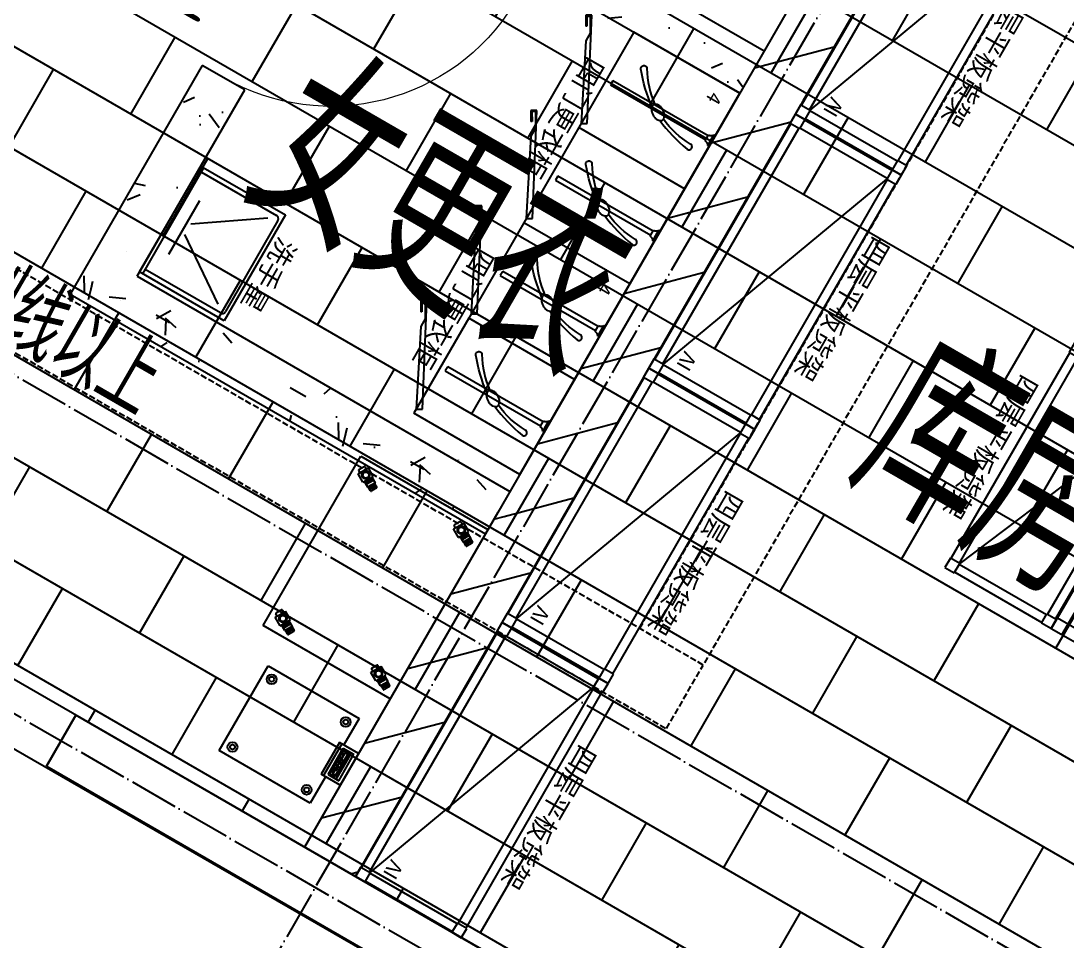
# Model space of a CAD drawing. Header units: millimetres. Extents: x 216654360 to 218309126, y 218099985 to 219647706.
# Drawn here: x 217976185 to 217980462, y 218885911 to 218889673 of the extents above; entities that cross this region are included whole.
import ezdxf
from ezdxf.enums import TextEntityAlignment as Align
from ezdxf.xclip import XClip

# ---------------------------------------------------------------- set-up
doc = ezdxf.new("R2010")
doc.units = ezdxf.units.MM
doc.header["$LTSCALE"] = 1000
doc.header["$XCLIPFRAME"] = 0
for name, pattern in [('DASH', [0.35, 0.25, -0.1]), ('DASHDOTX2', [50.8, 25.4, -12.7, 0, -12.7]), ('DASHED2', [0.375, 0.25, -0.125]), ('DOTE', [2.4200000000000004, 2, -0.2, 0.02, -0.2])]:
    doc.linetypes.add(name, pattern=pattern)
for name, color, linetype in [('A-ANNO-DOTE', 1, 'DOTE'), ('A-COLU-CONC', 2, 'Continuous'), ('A-DOOR-HOLE', 161, 'Continuous'), ('A-FLOR-SPCL', 245, 'Continuous'), ('A-WALL', 2, 'Continuous'), ('A-WALL-MSNW', 2, 'Continuous'), ('A-WALL-PATT', 252, 'Continuous'), ('A-WALL-SHEA', 2, 'Continuous'), ('A-WIND', 161, 'Continuous'), ('K.R-厨房设备.V', 252, 'Continuous'), ('K.R-厨房设备.辅助1', 251, 'Continuous'), ('N.R-厨房设备.名称标注', 251, 'Continuous'), ('PUB_HATCH', 8, 'Continuous'), ('PUB_TEXT', 7, 'Continuous'), ('WINDOW', 4, 'Continuous'), ('WINDOW_TEXT', 7, 'Continuous'), ('现状植物', 3, 'Continuous')]:
    doc.layers.add(name, color=color, linetype=linetype)
doc.styles.add('_TCH_WINDOW', font='GBENOR', dxfattribs={"width": 0.8, "bigfont": 'GBCBIG'})
doc.styles.get("Standard").update_dxf_attribs({"font": 'gbenor.shx', "bigfont": 'gbcbig.shx'})
doc.styles.add('水纹标注', font='')
doc.styles.add('设备名称标注字体', font='')
doc.styles.get('水纹标注').set_extended_font_data('SimSun')
doc.styles.get('设备名称标注字体').set_extended_font_data('SimSun')
pattern_1 = [(45, (-6165879.106576437, -59303.14459915766), (-176.776766007315, 176.776766007315), [])]
pattern_2 = [(0, (-6165525.106576437, -59848.65594915766), (600, 1200), [0, -1200]), (0, (-6166227.106576437, -60010.65594915766), (600, 1200), [0, -1200]), (0, (-6165837.106576437, -60022.65594915766), (600, 1200), [0, -1200]), (0, (-6165411.106576437, -59668.65594915766), (600, 1200), [0, -1200]), (0, (-6165909.106576437, -60082.65594915766), (600, 1200), [0, -1200]), (0, (-6165291.106576437, -58912.65594915766), (600, 1200), [0, -1200]), (0, (-6165657.106576437, -59008.65594915766), (600, 1200), [0, -1200]), (0, (-6165465.106576437, -59158.65594915766), (600, 1200), [0, -1200]), (0, (-6166443.106576437, -59182.65594915766), (600, 1200), [0, -1200]), (0, (-6165855.106576437, -59236.65594915766), (600, 1200), [0, -1200]), (0, (-6166083.106576437, -59542.65594915766), (600, 1200), [0, -1200]), (0, (-6166071.106576437, -59992.65594915766), (600, 1200), [0, -1200]), (0, (-6165621.106576437, -60040.65594915766), (600, 1200), [0, -1200]), (0, (-6165291.106576437, -59512.65594915766), (600, 1200), [0, -1200]), (0, (-6166413.106576437, -59698.65594915766), (600, 1200), [0, -1200]), (0, (-6166311.106576437, -59494.65594915766), (600, 1200), [0, -1200]), (0, (-6165843.106576437, -59578.65594915766), (600, 1200), [0, -1200]), (0, (-6166011.106576437, -59752.65594915766), (600, 1200), [0, -1200]), (0, (-6166107.106576437, -59356.65594915766), (600, 1200), [0, -1200]), (0, (-6165957.106576437, -58906.65594915766), (600, 1200), [0, -1200]), (0, (-6166365.106576437, -59950.65594915766), (600, 1200), [0, -1200]), (0, (-6165705.106576437, -59152.65594915766), (600, 1200), [0, -1200]), (0, (-6166263.106576437, -59134.65594915766), (600, 1200), [0, -1200]), (0, (-6166359.106576437, -58978.65594915766), (600, 1200), [0, -1200]), (130.601294, (-6165364.820860437, -59288.37023715767), (-2999.999966861969, 3600.000015739533), [52.683108, -22074.222]), (18.4349488, (-6165450.535144437, -59265.51309315766), (2999.999988936139, 1199.999991146445), [54.21048, -7535.2558]), (90, (-6165450.535144437, -59316.94166115766), (600.0000000000001, 1200), [51.428568, -2348.5713]), (161.565051, (-6165399.106576437, -59334.08452515766), (-3000.000015105215, 1199.999910544823), [54.21048, -7535.2558]), (53.1301023, (-6165399.106576437, -59334.08452515766), (600.0000011342403, 1199.99999943288), [57.14286, -5942.856999999999]), (135, (-6165353.392288437, -59945.51298915767), (-600.0000725322863, 1199.999918790402), [48.48732, -3345.6252]), (45, (-6165421.963720437, -59945.51298915767), (599.9999961647541, 1199.999995157935), [48.48732, -3345.6252]), (135, (-6165387.678004437, -59979.79878915766), (-600.0000725322863, 1199.999918790402), [48.48732, -3345.6252]), (45, (-6165387.678004437, -59979.79878915766), (599.9999961647541, 1199.999995157935), [48.48732, -3345.6252]), (116.565051, (-6165930.535096437, -59139.79880115766), (-0.0001043859734650709, 2399.999934707041), [63.88765199999999, -1277.753]), (180, (-6165959.106496437, -59082.65595315766), (-599.9999999999998, 1200), [68.571432, -1131.4285]), (63.43494880000001, (-6166056.249376437, -59139.79880115766), (5.432290706153253e-06, 2399.999988372672), [63.887652, -1277.753]), (116.565051, (-6166027.677976437, -59196.94166115766), (-0.0001043859734650709, 2399.999934707041), [63.88765199999999, -1277.753]), (0, (-6166027.677976437, -59196.94166115766), (600, 1200), [68.571432, -1131.4285]), (63.43494880000001, (-6165959.106496437, -59196.94166115766), (5.432290706153253e-06, 2399.999988372672), [63.887652, -1277.753]), (107.102728, (-6165479.106580437, -59545.51302915766), (-1799.999931184909, 6000.000009680287), [77.72269200000001, -32565.805]), (143.972626, (-6165501.963724437, -59471.22737715767), (-11399.99985547618, 8399.999990492668), [77.72269200000001, -16244.04]), (180, (-6165564.820864437, -59425.51308915766), (-599.9999999999998, 1200), [74.285712, -1125.7142]), (36.02737329999999, (-6165701.963716437, -59471.22737715767), (11399.99991575318, 8399.99990944439), [77.722692, -16244.04]), (71.5650511, (-6165724.820860437, -59539.79874915766), (1800.000009240657, 5999.99998966958), [72.280632, -7517.185600000001]), (107.102728, (-6165701.963716437, -59614.08450915766), (-1799.999931184909, 6000.000009680287), [77.72269200000001, -32565.805]), (143.972626, (-6165639.106576437, -59659.79874915766), (-11399.99985547618, 8399.999990492668), [77.72269200000001, -16244.04]), (0, (-6165639.106576437, -59659.79874915766), (600, 1200), [74.285712, -1125.7142]), (36.02737329999999, (-6165564.820864437, -59659.79874915766), (11399.99991575318, 8399.99990944439), [77.722692, -16244.04]), (71.5650511, (-6165501.963724437, -59614.08450915766), (1800.000009240657, 5999.99998966958), [72.280632, -7517.185600000001]), (150.255118, (-6165467.678008437, -58985.51309715767), (-1800.000004260273, 1199.999985130039), [46.07004, -9628.639200000001]), (90, (-6165507.678004437, -59008.37022915766), (600.0000000000001, 1200), [45.714288, -2354.2855]), (29.7448813, (-6165507.678004437, -59008.37022915766), (1800.000001060037, 1199.999994395642), [46.07004, -9628.639200000001]), (116.565051, (-6165747.678004437, -59836.94166915766), (-0.0001043859734650709, 2399.999934707041), [63.88765199999999, -1277.753]), (168.690067, (-6165776.249428437, -59779.79874915766), (-5400.000004006199, 1199.999969888218), [58.274508, -12179.371]), (41.18592510000001, (-6165879.106576437, -59808.37014915766), (14999.99990911732, 13199.99988457684), [60.743688, -25451.604]), (90, (-6165879.106576437, -59865.51306915766), (600.0000000000001, 1200), [57.14286, -2342.857]), (138.814074, (-6165833.392288437, -59905.51302915766), (-14999.99973338043, 13200.0000840726), [60.743688, -25451.604]), (16.6992442, (-6165833.392288437, -59905.51302915766), (19799.99985103278, 5999.99993715613), [59.6589, -24997.075]), (60.9453959, (-6165776.249428437, -59888.37018915766), (599.9999984077513, 1199.99998938541), [58.83217200000001, -24650.679]), (109.983106, (-6166250.535136437, -59334.08452515766), (-3000.000011299861, 8399.999977770043), [66.88400399999996, -28024.39499999999]), (155.556045, (-6166273.392256437, -59271.22737315766), (-7800.000029732115, 3599.999925205931), [69.045972, -28930.263]), (24.4439547, (-6166399.106536437, -59271.22737315766), (7800.000003890955, 3599.999982684802), [69.045972, -28930.263]), (70.01689340000001, (-6166421.963656438, -59334.08452515766), (3000.000009044286, 8399.999979161448), [66.88400399999999, -28024.395]), (109.983106, (-6166399.106536437, -59396.94166515766), (-3000.000011299861, 8399.999977770043), [66.88400399999996, -28024.39499999999]), (160.016893, (-6166336.249336437, -59419.79880915766), (-3000.000001763259, 1199.999945333349), [66.88400399999999, -13978.755]), (19.9831065, (-6166336.249336437, -59419.79880915766), (2999.999983528817, 1199.999998096056), [66.88400399999999, -13978.755]), (70.01689340000001, (-6166273.392256437, -59396.94166515766), (3000.000009044286, 8399.999979161448), [66.88400399999999, -28024.395]), (122.005383, (-6165804.820864437, -59442.65595315766), (-600.0000805229399, 1199.999938741572), [53.908464, -11266.868]), (18.4349488, (-6165884.820856437, -59414.08451715767), (2999.999988936139, 1199.999991146445), [54.21048, -7535.2558]), (90, (-6165884.820856437, -59465.51309715767), (600.0000000000001, 1200), [51.428568, -2348.5713]), (161.565051, (-6165833.392288437, -59482.65594915766), (-3000.000015105215, 1199.999910544823), [54.21048, -7535.2558]), (54.46232220000002, (-6165833.392288437, -59482.65594915766), (4199.999993914518, 5999.999991012131), [49.15614, -20596.423]), (116.565051, (-6166153.392256437, -59734.08450915766), (-0.0001043859734650709, 2399.999934707041), [63.88765199999999, -1277.753]), (180, (-6166181.963656438, -59676.94158915766), (-599.9999999999998, 1200), [62.85714, -1137.1428]), (59.0362434, (-6166279.106536437, -59734.08450915766), (600.000001953063, 1199.999994175555), [66.63945599999997, -13927.64399999999]), (120.963756, (-6166244.820856437, -59791.22730915766), (-600.0000819959288, 1199.999944893199), [66.639456, -13927.644]), (0, (-6166244.820856437, -59791.22730915766), (600, 1200), [62.85714, -1137.1428]), (63.43494880000001, (-6166181.963656438, -59791.22730915766), (5.432290706153253e-06, 2399.999988372672), [63.887652, -1277.753])]

# ---------------------------------------------------------------- blocks, each defined once
blk = doc.blocks.new('123sfg')
blk.add_xline((-449.2324661785151, -1189.993308790592), (1, 0))
blk = doc.blocks.new('2929sk')
at = {"layer": 'A-ANNO-DOTE', "ltscale": 0.1}
for p, q in [((-96525.37773838639, -68391.94024353585), (-96525.37773838639, -52367.55223465196)), ((-75818.61381632835, -54631.21274252643), (-104712.9936713753, -54631.21274252632)), ((-75818.61381632835, -55831.21274252643), (-104712.9936713753, -55831.21274252632))]:
    blk.add_line(p, q, dxfattribs=at)
blk = doc.blocks.new('*U198')
at = {"layer": 'K.R-厨房设备.V'}
for p, q in [((0, 0), (850, 0)), ((0, -500), (0, 0)), ((50, -500), (50, 0)), ((800, 0), (800, -500)), ((850, 0), (850, -500)), ((0, -50), (850, -50)), ((850, -450), (0, -450)), ((850, -500), (0, -500))]:
    blk.add_line(p, q, dxfattribs=at)
at = {"layer": 'K.R-厨房设备.辅助1', "color": 251, "style": '水纹标注'}
blk.add_text('Ⅰ', height=60, rotation=0.0001620461234168421, dxfattribs=at).set_placement((60, -90), align=Align.TOP_LEFT)
blk = doc.blocks.new('*U165')
at = {"layer": 'K.R-厨房设备.V'}
for p, q in [((0, 0), (44, 0)), ((0, -44), (0, 0)), ((44, 0), (44, -44)), ((1156, 0), (1200, 0)), ((1156, -44), (1156, 0)), ((1200, 0), (1200, -44)), ((44, -3), (1156, -3)), ((44, -44), (0, -44)), ((3, -456), (3, -44)), ((1200, -44), (1156, -44)), ((1197, -456), (1197, -44)), ((44, -456), (0, -456)), ((0, -456), (0, -500)), ((44, -500), (44, -456)), ((1200, -456), (1156, -456)), ((1156, -456), (1156, -500)), ((1200, -500), (1200, -456)), ((0, -500), (44, -500)), ((44, -497), (1156, -497)), ((1156, -500), (1200, -500))]:
    blk.add_line(p, q, dxfattribs=at)
at = {"layer": 'K.R-厨房设备.辅助1', "color": 251}
for p, q in [((44, -41), (1156, -41)), ((41, -456), (41, -44)), ((1159, -456), (1159, -44)), ((44, -459), (1156, -459))]:
    blk.add_line(p, q, dxfattribs=at)
at = {"layer": 'K.R-厨房设备.辅助1', "color": 251, "linetype": 'DASHDOTX2'}
blk.add_line((44, -44), (1156, -456), dxfattribs=at)
at = {"layer": 'K.R-厨房设备.辅助1', "color": 251, "style": '水纹标注'}
blk.add_text('Ⅳ', height=60, rotation=0.0001620461234168421, dxfattribs=at).set_placement((60, -90), align=Align.TOP_LEFT)
blk = doc.blocks.new('*U199')
at = {"layer": 'K.R-厨房设备.V'}
for p, q in [((0, 0), (44, 0)), ((0, -44), (0, 0)), ((44, 0), (44, -44)), ((1016.050004656458, 0), (1060.050004656458, 0)), ((1016.050004656458, -44), (1016.050004656458, 0)), ((1060.050004656458, 0), (1060.050004656458, -44)), ((44, -3), (1016.050004656458, -3)), ((44, -44), (0, -44)), ((3, -456), (3, -44)), ((1060.050004656458, -44), (1016.050004656458, -44)), ((1057.050004656458, -456), (1057.050004656458, -44)), ((44, -456), (0, -456)), ((0, -456), (0, -500)), ((44, -500), (44, -456)), ((1060.050004656458, -456), (1016.050004656458, -456)), ((1016.050004656458, -456), (1016.050004656458, -500)), ((1060.050004656458, -500), (1060.050004656458, -456)), ((0, -500), (44, -500)), ((44, -497), (1016.050004656458, -497)), ((1016.050004656458, -500), (1060.050004656458, -500))]:
    blk.add_line(p, q, dxfattribs=at)
at = {"layer": 'K.R-厨房设备.辅助1', "color": 251}
for p, q in [((44, -41), (1016.050004656458, -41)), ((41, -456), (41, -44)), ((1019.050004656458, -456), (1019.050004656458, -44)), ((44, -459), (1016.050004656458, -459))]:
    blk.add_line(p, q, dxfattribs=at)
at = {"layer": 'K.R-厨房设备.辅助1', "color": 251, "linetype": 'DASHDOTX2'}
blk.add_line((44, -44), (1016.050004656458, -456), dxfattribs=at)
at = {"layer": 'K.R-厨房设备.辅助1', "color": 251, "style": '水纹标注'}
blk.add_text('Ⅳ', height=60, rotation=0.0001620461234168421, dxfattribs=at).set_placement((60, -90), align=Align.TOP_LEFT)
blk = doc.blocks.new('1HP01$0$HBA-HANGER')
at = {"color": 0, "linetype": 'ByBlock', "ltscale": 3}
blk.add_lwpolyline([(-46.9451, 30.1133, 0.144333), (-43.77819999999998, 19.371, 0.107177), (-33.1952, 8.819989999999997, 0.0778182), (-18.7283, 2.44564, 0.06501649999999999), (0, 0, 0.06501649999999999), (18.7283, 2.44564, 0.0778182), (33.1952, 8.819989999999997, 0.107177), (43.77819999999998, 19.371, 0.144333), (46.9451, 30.1133, 0.144333), (43.77819999999998, 40.85569999999999, 0.107177), (33.1952, 51.4067, 0.0778182), (18.7283, 57.78100000000001, 0.06501649999999999), (0, 60.2267, 0.06501649999999999), (-18.7283, 57.78100000000001, 0.0778182), (-33.1952, 51.4067, 0.107177), (-43.77819999999998, 40.85569999999999, 0.144333)], format="xyb", close=True, dxfattribs=at)
for points in [[(-41.9496, 43.42719999999999, 0.0579524), (-248.539, -6.684249999999998, 1.08017), (-234.963, -36.2244, -0.102886), (-45.5965, 22.9304, -0.821198)], [(41.9496, 43.42719999999999, -0.0579524), (248.539, -6.684249999999998, -1.08017), (234.963, -36.2244, 0.102886), (45.5965, 22.9304, 0.821198)]]:
    blk.add_lwpolyline(points, format="xyb", dxfattribs=at)
blk = doc.blocks.new('102030500020')
at = {"layer": 'K.R-厨房设备.V'}
for p, q in [((451, 0), (0, 0)), ((0, 0), (0, -500)), ((900, 1.818989403545856e-12), (451, 0)), ((451, 0), (451, -500)), ((900, 0), (900, -500)), ((0, -500), (451, -500)), ((451, -500), (900, -499.9999999999982))]:
    blk.add_line(p, q, dxfattribs=at)
at = {"layer": 'K.R-厨房设备.辅助1', "extrusion": (6.3181338877e-06, 1.10240008304e-05, 0.9999999999192764)}
for p, q in [((250.4999878644157, 5.045440047979355e-07, -0.0001579533527642507), (250.4999879853713, -5.999999494291842, -9.180934855346212e-05)), ((700.4999878644157, 5.045440047979355e-07, -0.0001579533527642507), (700.4999879853713, -5.999999494291842, -9.180934855346212e-05)), ((200.4999879870156, -6.000000501982868, 0.0002240973569554994), (200.4999878644157, -5.005858838558197e-07, 0.0001579533527268362)), ((250.4999879853713, -5.999999494291842, -9.180934855346212e-05), (200.4999879870156, -6.000000501982868, 0.0002240973569554994)), ((239.4999883700075, -24.9999997143168, 0.0001871461400340113), (211.4999883701385, -25.00000026938505, 0.0003640538950221428)), ((215.4999882709672, -25.0000002562374, -0.005650731797090636), (215.4999994917598, -475.0000002059242, -0.0006899314944593948)), ((235.4999994921236, -474.9999998028943, -0.0008162941766688414), (235.4999882712145, -24.99999985297472, -0.00577709447930197)), ((650.4999879870156, -6.000000501982868, 0.0002240973569554994), (650.4999878644157, -5.005858838558197e-07, 0.0001579533527268362)), ((700.4999879853713, -5.999999494291842, -9.180934855346212e-05), (650.4999879870156, -6.000000501982868, 0.0002240973569554994)), ((689.4999883700075, -24.9999997143168, 0.0001871461400340113), (661.4999883701385, -25.00000026938505, 0.0003640538950221428)), ((665.4999882709672, -25.0000002562374, -0.005650731797090636), (665.4999994917598, -475.0000002059242, -0.0006899314944593948)), ((685.4999994921236, -474.9999998028943, -0.0008162941766688414), (685.4999882712145, -24.99999985297472, -0.00577709447930197)), ((215.4999994917598, -475.0000002059242, -0.0006899314944593948), (235.4999994921236, -474.9999998028943, -0.0008162941766688414)), ((665.4999994917598, -475.0000002059242, -0.0006899314944593948), (685.4999994921236, -474.9999998028943, -0.0008162941766688414))]:
    blk.add_line(p, q, dxfattribs=at)
at = {"layer": 'K.R-厨房设备.辅助1'}
for p, q in [((418.5, -478.3493649054144), (26.42958444838587, -683.3493649054071)), ((129.862251845756, -652.5000000000218), (431, -500.0000000000146)), ((431, -500.0000000000146), (418.5, -478.3493649054144)), ((867.5, -478.3493649054144), (475.4295844483859, -683.3493649054071)), ((578.862251845756, -652.5000000000218), (880, -500.0000000000146)), ((880, -500.0000000000146), (867.5, -478.3493649054144)), ((26.42958444838587, -683.3493649054071), (38.92958444838587, -705.0000000000291)), ((89.55136271328956, -652.6794919243257), (33.25971146729717, -685.1794919243257)), ((38.92958444838587, -705.0000000000291), (77.90072761867486, -682.5000000000364)), ((40.75971146729717, -698.169872981096), (75.40072761867486, -678.169872981096)), ((75.40072761867486, -678.169872981096), (77.90072761867486, -682.5000000000364)), ((89.55136271328956, -652.6794919243257), (129.8622518457414, -652.5000000000291)), ((475.4295844483859, -683.3493649054071), (487.9295844483859, -705.0000000000291)), ((538.5513627132896, -652.6794919243257), (482.2597114672972, -685.1794919243257)), ((487.9295844483859, -705.0000000000291), (526.9007276186749, -682.5000000000364)), ((489.7597114672972, -698.169872981096), (524.4007276186749, -678.169872981096)), ((524.4007276186749, -678.169872981096), (526.9007276186749, -682.5000000000364)), ((538.5513627132896, -652.6794919243257), (578.8622518457414, -652.5000000000291)), ((33.25971146729717, -685.1794919243257), (40.75971146729717, -698.169872981096)), ((482.2597114672972, -685.1794919243257), (489.7597114672972, -698.169872981096))]:
    blk.add_line(p, q, dxfattribs=at)
at = {"layer": 'K.R-厨房设备.辅助1', "extrusion": (6.3181338877e-06, 1.10240008304e-05, 0.9999999999192764)}
for centre, radius, start, end in [((189.5560139665052, -25.02019644206568, 0.001424739115033741), 21.94398369112138, 0.05273220445785859, 60.0844357705507), ((261.4439627652645, -25.0201949951833, 0.001424739115033779), 21.94398369385793, 119.9155665416693, 179.9472701046508), ((639.5560139575381, -25.0201964734105, 0.004267899364498702), 21.94398369112138, 0.05273220445785859, 60.0844357705507), ((711.4439627562683, -25.02019502652812, 0.004267899364499082), 21.94398369385793, 119.9155665416693, 179.9472701046508)]:
    blk.add_arc(centre, radius, start, end, dxfattribs=at)
at = {"layer": 'K.R-厨房设备.辅助1', "extrusion": (-6.3879978266e-06, 1.09836648664e-05, -0.9999999999192764), "xscale": -0.7600000000929986, "yscale": 0.7600000000929986, "zscale": -0.7600000000929986, "rotation": 119.9999316177332}
for p in [(-215.6799621587608, -238.5568991535932, -0.001928475350331265), (-665.6799621495575, -238.5568991220195, -0.004803074372301335)]:
    blk.add_blockref('1HP01$0$HBA-HANGER', p, dxfattribs=at)
at = {"layer": 'K.R-厨房设备.辅助1', "style": '水纹标注'}
blk.add_text('4', height=60, rotation=0.0001620461234168421, dxfattribs=at).set_placement((50, -50), align=Align.TOP_LEFT)
blk = doc.blocks.new('*U169')
at = {"layer": 'K.R-厨房设备.V'}
for p, q in [((0, 0), (499.9999999999999, 0)), ((0, -400), (0, 0)), ((499.9999999999999, 0), (499.9999999999999, -400)), ((0, -14.99400239874376), (499.9999999999999, -14.99400239874376)), ((19.99999999919964, -370.0059976012562), (19.99999999919964, -14.99400239874376)), ((480.0000000008003, -14.99400239874376), (480.0000000008003, -370.0059976012562)), ((499.9999999999999, -400), (0, -400)), ((465.0000000008003, -385.0059976012562), (34.99999999919964, -385.0059976012562))]:
    blk.add_line(p, q, dxfattribs=at)
for centre, start, end in [((34.99999999919964, -370.0059976012562), 180, 270), ((465.0000000008003, -370.0059976012562), 270, 0)]:
    blk.add_arc(centre, 15, start, end, dxfattribs=at)
at = {"layer": 'K.R-厨房设备.辅助1'}
for p, q in [((224.198185389916, -82.67978645707626), (45.83192914783285, -343.4154921775771)), ((123.1999999950713, -67.68578405833614), (376.8000000049287, -67.68578405833614)), ((275.801814610084, -82.67978645707626), (454.1680708521671, -343.4154921775771))]:
    blk.add_line(p, q, dxfattribs=at)
blk = doc.blocks.new('ZXC009')
at = {"layer": 'K.R-厨房设备.V'}
for p, q in [((125, 0), (125, -90)), ((125, 0), (275, 0)), ((275, 0), (275, -90)), ((0, -500.0000000000001), (0, -70)), ((0, -70), (125, -70)), ((125, -79.99999999999999), (275, -80.00000000000001)), ((275, -70), (400, -70)), ((400, -70), (400, -500.0000000000001)), ((125, -89.99999999999999), (275, -90.00000000000001)), ((400, -500.0000000000001), (0, -500.0000000000001))]:
    blk.add_line(p, q, dxfattribs=at)
at = {"layer": 'K.R-厨房设备.辅助1'}
for p, q in [((137.5230636110516, -65.40169183072067), (137.5230636110516, -15)), ((262.4769363889484, -15), (137.5230636110516, -15)), ((262.4769363889484, -27.37406805424871), (137.5230636110516, -27.37406805424871)), ((144.2637314662195, -37.43428598453193), (145.2698012953476, -35.1204358605678)), ((144.2637314662195, -58.66134581743108), (144.2637314662195, -37.43428598453193)), ((145.2698012953476, -35.1204358605678), (147.5837619023484, -34.11441406753875)), ((252.4162380976525, -34.11441406753875), (147.5837619023484, -34.11441406753875)), ((149.9983294922574, -40.04994264640573), (150.9037923384737, -37.63549034313792)), ((149.9983294922574, -40.04994264640573), (149.9983294922574, -45.98547122527361)), ((150.9037923384737, -37.63549034313792), (153.3183599283859, -36.62946855010932)), ((247.3858889520022, -36.62946855010932), (153.3183599283859, -36.62946855010932)), ((179.2749615199293, -41.65957751525139), (179.2749615199293, -39.74813610849742)), ((188.5308039479225, -42.263190591068), (179.9792104003193, -42.263190591068)), ((189.2350528283125, -39.84873828780064), (189.2350528283125, -41.65957751525139)), ((194.26540197396, -41.65957751525139), (194.26540197396, -39.74813610849742)), ((194.9696508543518, -38.8427164947725), (203.6218513848642, -38.8427164947725)), ((203.521244401951, -42.263190591068), (194.9696508543518, -42.263190591068)), ((209.2558424279912, -41.65957751525139), (209.2558424279912, -39.74813610849742)), ((209.9600913083802, -38.8427164947725), (218.6122918388971, -38.8427164947725)), ((218.511684855984, -42.263190591068), (209.9600913083802, -42.263190591068)), ((228.4717761643658, -41.65957751525139), (228.4717761643658, -39.74813610849742)), ((247.3858889520022, -36.62946855010932), (249.6998495590021, -37.63549034313792)), ((249.6998495590021, -37.63549034313792), (250.7059193881303, -40.04994264640573)), ((250.7059193881303, -40.04994264640573), (250.7059193881303, -45.98547122527361)), ((252.4162380976525, -34.11441406753875), (254.7301987046483, -35.1204358605678)), ((254.7301987046483, -35.1204358605678), (255.7362685337778, -37.43428598453193)), ((255.7362685337778, -58.66134581743108), (255.7362685337778, -37.43428598453193)), ((262.4769363889484, -65.40169183072067), (262.4769363889484, -15)), ((262.4769363889484, -65.40169183072067), (137.5230636110516, -65.40169183072067)), ((145.2698012953476, -61.07579812069844), (144.2637314662195, -58.66134581743108)), ((147.5837619023484, -62.08181991372749), (145.2698012953476, -61.07579812069844)), ((252.4162380976525, -62.08181991372749), (147.5837619023484, -62.08181991372749)), ((150.9037923384737, -48.39992352854142), (149.9983294922574, -45.98547122527361)), ((153.3183599283859, -49.30534314226725), (150.9037923384737, -48.39992352854142)), ((247.3858889520022, -49.30534314226725), (153.3183599283859, -49.30534314226725)), ((154.4250367404268, -53.12822595577518), (154.8274646720809, -52.22280634204935)), ((154.4250367404268, -53.12822595577518), (154.4250367404268, -53.53063467298625)), ((154.8274646720809, -54.43605428671162), (154.4250367404268, -53.53063467298625)), ((154.4250367404268, -58.56074363812786), (154.8274646720809, -57.65532402440294)), ((154.4250367404268, -58.56074363812786), (154.4250367404268, -58.86255017603662)), ((154.8274646720809, -59.86857196906476), (154.4250367404268, -58.86255017603662)), ((154.8274646720809, -52.22280634204935), (155.833534501209, -51.82039762483782)), ((155.833534501209, -54.83846300392361), (154.8274646720809, -54.43605428671162)), ((154.8274646720809, -57.65532402440294), (155.833534501209, -57.25291530719142)), ((155.833534501209, -60.27098068627629), (154.8274646720809, -59.86857196906476)), ((163.1778442538573, -51.82039762483782), (155.833534501209, -51.82039762483782)), ((163.1778442538573, -54.83846300392361), (155.833534501209, -54.83846300392361)), ((163.1778442538573, -57.25291530719142), (155.833534501209, -57.25291530719142)), ((163.1778442538573, -60.27098068627629), (155.833534501209, -60.27098068627629)), ((163.1778442538573, -51.82039762483782), (164.1839140829854, -52.22280634204935)), ((164.1839140829854, -54.43605428671162), (163.1778442538573, -54.83846300392361)), ((163.1778442538573, -57.25291530719142), (164.1839140829854, -57.65532402440294)), ((164.1839140829854, -59.86857196906476), (163.1778442538573, -60.27098068627629)), ((164.1839140829854, -52.22280634204935), (164.5863420146368, -53.12822595577518)), ((164.5863420146368, -53.53063467298625), (164.1839140829854, -54.43605428671162)), ((164.1839140829854, -57.65532402440294), (164.5863420146368, -58.56074363812786)), ((164.5863420146368, -58.86255017603662), (164.1839140829854, -59.86857196906476)), ((164.5863420146368, -53.12822595577518), (164.5863420146368, -53.53063467298625)), ((164.5863420146368, -58.56074363812786), (164.5863420146368, -58.86255017603662)), ((172.4336866818487, -55.84448479695175), (172.8361146134996, -54.83846300392361)), ((172.4336866818487, -55.84448479695175), (172.4336866818487, -56.95110876928265)), ((172.8361146134996, -57.95713056231079), (172.4336866818487, -56.95110876928265)), ((172.8361146134996, -54.83846300392361), (173.8421844426291, -54.53665646601439)), ((173.8421844426291, -58.35953927952232), (172.8361146134996, -57.95713056231079)), ((181.1864941952761, -54.53665646601439), (173.8421844426291, -54.53665646601439)), ((181.1864941952761, -58.35953927952232), (173.8421844426291, -58.35953927952232)), ((179.2749615199293, -45.98547122527361), (179.2749615199293, -42.86680366688552)), ((181.1864941952761, -54.53665646601439), (182.1925640244056, -54.83846300392361)), ((182.1925640244056, -57.95713056231079), (181.1864941952761, -58.35953927952232)), ((182.1925640244056, -54.83846300392361), (182.4943849731442, -55.84448479695175)), ((182.4943849731442, -56.95110876928265), (182.1925640244056, -57.95713056231079)), ((182.4943849731442, -55.84448479695175), (182.4943849731442, -56.95110876928265)), ((188.3295899820962, -55.84448479695175), (188.7320179137466, -54.83846300392361)), ((188.3295899820962, -55.84448479695175), (188.3295899820962, -56.95110876928265)), ((188.7320179137466, -57.95713056231079), (188.3295899820962, -56.95110876928265)), ((188.7320179137466, -54.83846300392361), (189.7380877428766, -54.53665646601439)), ((189.7380877428766, -58.35953927952232), (188.7320179137466, -57.95713056231079)), ((197.0823974955235, -54.53665646601439), (189.7380877428766, -54.53665646601439)), ((197.0823974955235, -58.35953927952232), (189.7380877428766, -58.35953927952232)), ((194.26540197396, -45.98547122527361), (194.26540197396, -42.86680366688552)), ((203.521244401951, -46.58908430109022), (194.9696508543518, -46.58908430109022)), ((197.0823974955235, -54.53665646601439), (198.0884673246535, -54.83846300392361)), ((198.0884673246535, -57.95713056231079), (197.0823974955235, -58.35953927952232)), ((198.0884673246535, -54.83846300392361), (198.4908952563053, -55.84448479695175)), ((198.4908952563053, -56.95110876928265), (198.0884673246535, -57.95713056231079)), ((198.4908952563053, -55.84448479695175), (198.4908952563053, -56.95110876928265)), ((204.7285281969077, -55.84448479695175), (205.1309561285595, -54.83846300392361)), ((204.7285281969077, -55.84448479695175), (204.7285281969077, -56.95110876928265)), ((205.1309561285595, -57.95713056231079), (204.7285281969077, -56.95110876928265)), ((205.1309561285595, -54.83846300392361), (206.1370259576895, -54.53665646601439)), ((206.1370259576895, -58.35953927952232), (205.1309561285595, -57.95713056231079)), ((213.481335710336, -54.53665646601439), (206.1370259576895, -54.53665646601439)), ((213.481335710336, -58.35953927952232), (206.1370259576895, -58.35953927952232)), ((218.511684855984, -46.58908430109022), (209.9600913083802, -46.58908430109022)), ((213.481335710336, -54.53665646601439), (214.4874055394637, -54.83846300392361)), ((214.4874055394637, -57.95713056231079), (213.481335710336, -58.35953927952232)), ((214.4874055394637, -54.83846300392361), (214.7892264882037, -55.84448479695175)), ((214.7892264882037, -56.95110876928265), (214.4874055394637, -57.95713056231079)), ((214.7892264882037, -55.84448479695175), (214.7892264882037, -56.95110876928265)), ((219.215933736373, -42.86680366688552), (219.215933736373, -46.08607340457593)), ((221.6305013262852, -55.84448479695175), (222.032929257937, -54.83846300392361)), ((221.6305013262852, -55.84448479695175), (221.6305013262852, -56.95110876928265)), ((222.032929257937, -57.95713056231079), (221.6305013262852, -56.95110876928265)), ((222.032929257937, -54.83846300392361), (222.9383921041533, -54.53665646601439)), ((222.9383921041533, -58.35953927952232), (222.032929257937, -57.95713056231079)), ((230.3833088397134, -54.53665646601439), (222.9383921041533, -54.53665646601439)), ((230.3833088397134, -58.35953927952232), (222.9383921041533, -58.35953927952232)), ((223.0389990870665, -46.18667558387915), (223.4414270187187, -45.28125597015378)), ((223.0389990870665, -46.18667558387915), (223.4414270187187, -45.28125597015378)), ((224.4474968478482, -46.18667558387915), (223.0389990870665, -46.18667558387915)), ((224.4474968478482, -46.18667558387915), (223.0389990870665, -46.18667558387915)), ((223.0389990870665, -46.18667558387915), (223.0389990870665, -46.18667558387915)), ((223.4414270187187, -47.19269737690774), (223.0389990870665, -46.18667558387915)), ((223.0389990870665, -46.18667558387915), (224.4474968478482, -46.18667558387915)), ((223.4414270187187, -47.19269737690774), (223.0389990870665, -46.18667558387915)), ((223.0389990870665, -46.18667558387915), (224.4474968478482, -46.18667558387915)), ((223.4414270187187, -45.28125597015378), (224.4474968478482, -44.8788472529418)), ((223.4414270187187, -45.28125597015378), (224.4474968478482, -44.8788472529418)), ((223.4414270187187, -45.28125597015378), (224.4474968478482, -46.18667558387915)), ((223.4414270187187, -45.28125597015378), (224.4474968478482, -46.18667558387915)), ((224.4474968478482, -46.18667558387915), (223.4414270187187, -45.28125597015378)), ((224.4474968478482, -46.18667558387915), (223.4414270187187, -45.28125597015378)), ((223.4414270187187, -45.28125597015378), (223.4414270187187, -45.28125597015378)), ((223.4414270187187, -47.19269737690774), (224.4474968478482, -46.18667558387915)), ((223.4414270187187, -47.19269737690774), (224.4474968478482, -46.18667558387915)), ((224.4474968478482, -46.18667558387915), (223.4414270187187, -47.19269737690774)), ((224.4474968478482, -46.18667558387915), (223.4414270187187, -47.19269737690774)), ((224.4474968478482, -47.59510609411927), (223.4414270187187, -47.19269737690774)), ((224.4474968478482, -47.59510609411927), (223.4414270187187, -47.19269737690774)), ((223.4414270187187, -47.19269737690774), (223.4414270187187, -47.19269737690774)), ((224.4474968478482, -44.8788472529418), (224.4474968478482, -46.18667558387915)), ((224.4474968478482, -44.8788472529418), (224.4474968478482, -46.18667558387915)), ((224.4474968478482, -44.8788472529418), (225.352959694065, -45.28125597015378)), ((224.4474968478482, -46.18667558387915), (224.4474968478482, -44.8788472529418)), ((224.4474968478482, -44.8788472529418), (225.352959694065, -45.28125597015378)), ((224.4474968478482, -46.18667558387915), (224.4474968478482, -44.8788472529418)), ((224.4474968478482, -44.8788472529418), (224.4474968478482, -44.8788472529418)), ((225.352959694065, -45.28125597015378), (224.4474968478482, -46.18667558387915)), ((225.352959694065, -45.28125597015378), (224.4474968478482, -46.18667558387915)), ((224.4474968478482, -46.18667558387915), (225.352959694065, -45.28125597015378)), ((224.4474968478482, -46.18667558387915), (225.352959694065, -45.28125597015378)), ((225.7553876257168, -46.18667558387915), (224.4474968478482, -46.18667558387915)), ((225.7553876257168, -46.18667558387915), (224.4474968478482, -46.18667558387915)), ((225.352959694065, -47.19269737690774), (224.4474968478482, -46.18667558387915)), ((224.4474968478482, -46.18667558387915), (225.7553876257168, -46.18667558387915)), ((225.352959694065, -47.19269737690774), (224.4474968478482, -46.18667558387915)), ((224.4474968478482, -46.18667558387915), (225.7553876257168, -46.18667558387915)), ((224.4474968478482, -47.59510609411927), (224.4474968478482, -46.18667558387915)), ((224.4474968478482, -46.18667558387915), (225.352959694065, -47.19269737690774)), ((224.4474968478482, -47.59510609411927), (224.4474968478482, -46.18667558387915)), ((224.4474968478482, -46.18667558387915), (225.352959694065, -47.19269737690774)), ((224.4474968478482, -46.18667558387915), (224.4474968478482, -47.59510609411927)), ((224.4474968478482, -46.18667558387915), (224.4474968478482, -47.59510609411927)), ((225.352959694065, -47.19269737690774), (224.4474968478482, -47.59510609411927)), ((225.352959694065, -47.19269737690774), (224.4474968478482, -47.59510609411927)), ((224.4474968478482, -47.59510609411927), (224.4474968478482, -47.59510609411927)), ((225.352959694065, -45.28125597015378), (225.7553876257168, -46.18667558387915)), ((225.352959694065, -45.28125597015378), (225.7553876257168, -46.18667558387915)), ((225.352959694065, -45.28125597015378), (225.352959694065, -45.28125597015378)), ((225.7553876257168, -46.18667558387915), (225.352959694065, -47.19269737690774)), ((225.7553876257168, -46.18667558387915), (225.352959694065, -47.19269737690774)), ((225.352959694065, -47.19269737690774), (225.352959694065, -47.19269737690774)), ((225.7553876257168, -46.18667558387915), (225.7553876257168, -46.18667558387915)), ((228.4717761643658, -45.98547122527361), (228.4717761643658, -42.86680366688552)), ((230.3833088397134, -54.53665646601439), (231.2887716859302, -54.83846300392361)), ((231.2887716859302, -57.95713056231079), (230.3833088397134, -58.35953927952232)), ((231.2887716859302, -54.83846300392361), (231.6911996175816, -55.84448479695175)), ((231.6911996175816, -56.95110876928265), (231.2887716859302, -57.95713056231079)), ((231.6911996175816, -55.84448479695175), (231.6911996175816, -56.95110876928265)), ((237.5264046265327, -55.84448479695175), (237.928832558184, -54.83846300392361)), ((237.5264046265327, -55.84448479695175), (237.5264046265327, -56.95110876928265)), ((237.928832558184, -57.95713056231079), (237.5264046265327, -56.95110876928265)), ((237.928832558184, -54.83846300392361), (238.8342954044003, -54.53665646601439)), ((238.8342954044003, -58.35953927952232), (237.928832558184, -57.95713056231079)), ((246.2792121399609, -54.53665646601439), (238.8342954044003, -54.53665646601439)), ((246.2792121399609, -58.35953927952232), (238.8342954044003, -58.35953927952232)), ((246.2792121399609, -54.53665646601439), (247.1846749861772, -54.83846300392361)), ((247.1846749861772, -57.95713056231079), (246.2792121399609, -58.35953927952232)), ((247.1846749861772, -54.83846300392361), (247.5871029178286, -55.84448479695175)), ((247.5871029178286, -56.95110876928265), (247.1846749861772, -57.95713056231079)), ((249.6998495590021, -48.39992352854142), (247.3858889520022, -49.30534314226725)), ((247.5871029178286, -55.84448479695175), (247.5871029178286, -56.95110876928265)), ((250.7059193881303, -45.98547122527361), (249.6998495590021, -48.39992352854142)), ((254.7301987046483, -61.07579812069844), (252.4162380976525, -62.08181991372749)), ((255.7362685337778, -58.66134581743108), (254.7301987046483, -61.07579812069844))]:
    blk.add_line(p, q, dxfattribs=at)
for centre, radius in [((40, -110), 20), ((40, -110), 10), ((360, -110), 20), ((360, -110), 10), ((40, -460.0000000000001), 20), ((40, -460.0000000000001), 10), ((360, -460.0000000000001), 20), ((360, -460.0000000000001), 10)]:
    blk.add_circle(centre, radius, dxfattribs=at)
blk = doc.blocks.new('*U203')
at = {"layer": 'K.R-厨房设备.V'}
for p, q in [((0, 0), (800, 0)), ((4.547473508864641e-13, -600), (0, 0)), ((800, 0), (800.0000000000005, -600)), ((800.0000000000005, -600), (4.547473508864641e-13, -600))]:
    blk.add_line(p, q, dxfattribs=at)
at = {"layer": 'K.R-厨房设备.辅助1', "linetype": 'DASHED2', "ltscale": 50}
for p, q in [((78.37548044846699, -31.79675455194047), (71.51471635231064, -43.68127646756147)), ((83.1625364503634, -34.56025334275364), (76.30177235414158, -46.44477525846196)), ((88.70544852289095, -37.76009700543182), (81.84468442667276, -49.64461892113286)), ((93.99641106766649, -40.81449381833409), (87.13564697145193, -52.6990157340133)), ((755.7491755083065, -31.79675455194047), (748.8884114121502, -43.68127646756147)), ((760.5362315102029, -34.56025334275364), (753.6754674139811, -46.44477525846196)), ((766.0791435827305, -37.76009700543182), (759.2183794865123, -49.64461892113286)), ((771.370106127506, -40.81449381833409), (764.5093420312915, -52.6990157340133)), ((46.05464305125133, -63.62358828639299), (26.0563216776427, -98.26557353896169)), ((88.07979759828231, -87.88410743060194), (46.28202917332237, -63.7548550342708)), ((64.01534583720058, -56.67202093726337), (56.51597532210144, -69.66276540699437)), ((68.80240183903516, -59.43551972813475), (61.30303132393237, -72.426264197833)), ((94.96218287624288, -61.83583563506363), (65.17007555906093, -44.63727925362218)), ((74.34531391156997, -62.63536339080201), (66.84594339645992, -75.62610786054393)), ((79.63627645633824, -65.68976020368245), (72.13690594124273, -78.68050467341345)), ((84.9272352574626, -68.7441548554034), (77.42786474230161, -81.73489932510165)), ((99.28736986877993, -43.86888847005139), (92.42660577256902, -55.75341038573424)), ((723.4283381110909, -63.62358828639299), (703.4300167374822, -98.26557353896169)), ((765.4534926581218, -87.88410743060194), (723.6557242331619, -63.7548550342708)), ((741.3890408970401, -56.67202093726337), (733.889670381941, -69.66276540699437)), ((746.1760968988747, -59.43551972813475), (738.6767263837719, -72.426264197833)), ((772.3358779360824, -61.83583563506363), (742.5437706189005, -44.63727925362218)), ((751.7190089714095, -62.63536339080201), (744.2196384562994, -75.62610786054393)), ((757.0099715161778, -65.68976020368245), (749.5106010010823, -78.68050467341345)), ((762.3009303173021, -68.7441548554034), (754.8015598021411, -81.73489932510165)), ((776.6610649286195, -43.86888847005139), (769.8003008324085, -55.75341038573424)), ((68.08147622467004, -122.5260926831197), (26.0563216776427, -98.26557353896169)), ((88.07979759828231, -87.88410743060194), (68.08147622467004, -122.5260926831197)), ((745.4551712845096, -122.5260926831197), (703.4300167374822, -98.26557353896169)), ((765.4534926581218, -87.88410743060194), (745.4551712845096, -122.5260926831197)), ((64.01534583720104, -507.7803340527626), (56.51597532210189, -520.7710785224936)), ((68.80240183903561, -510.5438328436339), (61.30303132393283, -523.5345773133322)), ((94.96218287624333, -512.9441487505628), (65.17007555906139, -495.7455923691214)), ((78.37548044846744, -482.9050676674397), (71.5147163523111, -494.7895895830607)), ((83.16253645036386, -485.6685664582528), (76.30177235414203, -497.5530883739611)), ((88.7054485228914, -488.868410120931), (81.84468442667321, -500.752932036632)), ((93.99641106766694, -491.9228069338333), (87.13564697145239, -503.8073288495125)), ((99.28736986878039, -494.9772015855506), (92.42660577256947, -506.8617235012334)), ((741.3890408970406, -507.7803340527626), (733.8896703819414, -520.7710785224936)), ((746.1760968988751, -510.5438328436339), (738.6767263837723, -523.5345773133322)), ((772.3358779360829, -512.9441487505628), (742.5437706189009, -495.7455923691214)), ((755.749175508307, -482.9050676674397), (748.8884114121506, -494.7895895830607)), ((760.5362315102034, -485.6685664582528), (753.6754674139816, -497.5530883739611)), ((766.0791435827309, -488.868410120931), (759.2183794865127, -500.752932036632)), ((771.3701061275065, -491.9228069338333), (764.5093420312919, -503.8073288495125)), ((776.6610649286199, -494.9772015855506), (769.800300832409, -506.8617235012334)), ((46.05464305125179, -514.7319014018922), (26.05632167764315, -549.3738866544609)), ((68.0814762246705, -573.6344057986189), (26.05632167764315, -549.3738866544609)), ((88.07979759828277, -538.9924205461011), (46.28202917332283, -514.86316814977)), ((74.34531391157043, -513.7436765063012), (66.84594339646037, -526.7344209760431)), ((88.07979759828277, -538.9924205461011), (68.0814762246705, -573.6344057986189)), ((79.63627645633869, -516.7980733191816), (72.13690594124319, -529.7888177889126)), ((84.92723525746305, -519.8524679709026), (77.42786474230206, -532.8432124406008)), ((723.4283381110913, -514.7319014018922), (703.4300167374827, -549.3738866544609)), ((745.45517128451, -573.6344057986189), (703.4300167374827, -549.3738866544609)), ((765.4534926581223, -538.9924205461011), (723.6557242331623, -514.86316814977)), ((751.71900897141, -513.7436765063012), (744.2196384562999, -526.7344209760431)), ((765.4534926581223, -538.9924205461011), (745.45517128451, -573.6344057986189)), ((757.0099715161782, -516.7980733191816), (749.5106010010827, -529.7888177889126)), ((762.3009303173026, -519.8524679709026), (754.8015598021416, -532.8432124406008))]:
    blk.add_line(p, q, dxfattribs=at)
for points in [[(52.17116666615038, -67.15456966781312), (65.67003359338923, -43.7712296223126, -0.4142135623719896), (69.76805659035381, -42.67295483140151), (94.363866119671, -56.87176300679312, -0.4142135623723061), (95.4621409105821, -60.96978600375041), (81.96327398339054, -84.35312604919272)], [(68.81622772159244, -42.32158742235151), (76.39868584058422, -29.18691489512094, -0.4142135623728266), (80.4967088375306, -28.08864010421348), (101.6283198417186, -40.28761614225186, -0.4142135623724398), (102.7265946326443, -44.38563913920188), (95.14413651353243, -57.52031166649431)], [(729.5448617259899, -67.15456966781312), (743.0437286532288, -43.7712296223126, -0.4142135623719896), (747.1417516501933, -42.67295483140151), (771.7375611795105, -56.87176300679312, -0.4142135623723061), (772.8358359704216, -60.96978600375041), (759.33696904323, -84.35312604919272)], [(746.189922781432, -42.32158742235151), (753.7723809004237, -29.18691489512094, -0.4142135623728266), (757.8704038973701, -28.08864010421348), (779.0020149015581, -40.28761614225186, -0.4142135623724398), (780.1002896924838, -44.38563913920188), (772.517831573372, -57.52031166649431)], [(60.23285334708999, -117.9951952330866), (54.93060654953297, -127.1799838927418, -0.4142135623737812), (50.83258355256839, -128.2782586836529), (29.70097254856228, -116.0792826456545, -0.4142135623720613), (28.60269775765119, -111.9812596486936), (33.90494455515363, -102.7964709890603)], [(737.6065484069295, -117.9951952330866), (732.3043016093725, -127.1799838927418, -0.4142135623737812), (728.2062786124079, -128.2782586836529), (707.0746676084018, -116.0792826456545, -0.4142135623720613), (705.9763928174907, -111.9812596486936), (711.2786396149932, -102.7964709890603)], [(52.17116666615084, -518.2628827833123), (65.67003359338969, -494.8795427378118, -0.4142135623719896), (69.76805659035426, -493.7812679469007), (94.36386611967146, -507.9800761222923, -0.4142135623723061), (95.46214091058255, -512.0780991192496), (81.96327398339099, -535.4614391646919)], [(68.8162277215929, -493.4299005378507), (76.39868584058468, -480.2952280106201, -0.4142135623728266), (80.49670883753106, -479.1969532197127), (101.6283198417191, -491.395929257751, -0.4142135623724398), (102.7265946326447, -495.4939522547011), (95.14413651353289, -508.6286247819935)], [(729.5448617259904, -518.2628827833123), (743.0437286532292, -494.8795427378118, -0.4142135623719896), (747.1417516501938, -493.7812679469007), (771.737561179511, -507.9800761222923, -0.4142135623723061), (772.8358359704221, -512.0780991192496), (759.3369690432305, -535.4614391646919)], [(746.1899227814324, -493.4299005378507), (753.7723809004242, -480.2952280106201, -0.4142135623728266), (757.8704038973706, -479.1969532197127), (779.0020149015586, -491.395929257751, -0.4142135623724398), (780.1002896924842, -495.4939522547011), (772.5178315733724, -508.6286247819935)], [(60.23285334709044, -569.1035083485858), (54.93060654953342, -578.288297008241, -0.4142135623737812), (50.83258355256885, -579.3865717991521), (29.70097254856273, -567.1875957611537, -0.4142135623720613), (28.60269775765164, -563.0895727641928), (33.90494455515409, -553.9047841045594)], [(737.60654840693, -569.1035083485858), (732.3043016093729, -578.288297008241, -0.4142135623737812), (728.2062786124084, -579.3865717991521), (707.0746676084023, -567.1875957611537, -0.4142135623720613), (705.9763928174912, -563.0895727641928), (711.2786396149936, -553.9047841045594)]]:
    blk.add_lwpolyline(points, format="xyb", dxfattribs=at)
for points in [[(54.76931556008276, -68.6544437708344), (62.26868607529832, -55.66369930110341), (86.86449560461915, -69.86250747649137), (79.36512508945816, -82.85325194617144)], [(732.1430106199223, -68.6544437708344), (739.6423811351378, -55.66369930110341), (764.2381906644587, -69.86250747649137), (756.7388201492977, -82.85325194617144)], [(54.76931556008321, -519.7627568863336), (62.26868607529877, -506.7720124166026), (86.8644956046196, -520.9708205919906), (79.36512508945862, -533.9615650616706)], [(732.1430106199227, -519.7627568863336), (739.6423811351383, -506.7720124166026), (764.2381906644591, -520.9708205919906), (756.7388201492981, -533.9615650616706)]]:
    blk.add_lwpolyline(points, dxfattribs=at)
for centre, radius in [((57.06805963798979, -93.07484048478545), 15.86083858186612), ((57.06805963798979, -93.07484048478545), 12.5), ((734.4417546978293, -93.07484048478545), 15.86083858186612), ((734.4417546978293, -93.07484048478545), 12.5), ((57.06805963799025, -544.1831536002846), 15.86083858186612), ((57.06805963799025, -544.1831536002846), 12.5), ((734.4417546978298, -544.1831536002846), 15.86083858186612), ((734.4417546978298, -544.1831536002846), 12.5)]:
    blk.add_circle(centre, radius, dxfattribs=at)
at = {"layer": 'K.R-厨房设备.辅助1'}
for centre in [(57.06805963798979, -93.07484048480364), (734.4417546978293, -93.07484048480364), (57.06805963799025, -544.1831536003028), (734.4417546978298, -544.1831536003028)]:
    blk.add_arc(centre, 12.5, 270.0027763868548, 92.29521916411282, dxfattribs=at)
blk = doc.blocks.new('12asrttt')
at = {"layer": 'K.R-厨房设备.V', "color": 1}
for name, p, rotation in [('*U165', (6327882.106861426, 5045.148119005546), 90), ('*U165', (6327882.106861426, 3845.148119005546), 90), ('*U199', (6329837.970604291, 4805.148119009196), 270), ('*U165', (6327882.106861426, 2645.148119005546), 90), ('*U165', (6327882.106861426, 1445.148119005546), 90)]:
    blk.add_blockref(name, p, dxfattribs=dict(at, rotation=rotation))
at = {"layer": 'K.R-厨房设备.V'}
for name, p, rotation in [('102030500020', (6327642.106861424, 5005.122325622776), 270), ('102030500020', (6327642.106861424, 4105.122325622776), 270), ('*U169', (6325882.106861426, 3145.148119006598, 500), 90), ('*U203', (6327642.106861424, 2945.148119006776), 270), ('ZXC009', (6327642.106861424, 2012.819267622665), 270)]:
    blk.add_blockref(name, p, dxfattribs=dict(at, rotation=rotation))
blk.add_blockref('*U198', (6329840.011360029, 4245.098114352738), dxfattribs=at)
at = {"layer": 'N.R-厨房设备.名称标注', "char_height": 80, "attachment_point": 7, "style": '设备名称标注字体'}
for s, insert, rotation in [('四层平板货架', (6328397.995972564, 5977.662219750413), 269.9998547447946), ('四门更衣柜', (6327020.810772038, 4830.653051879385), 270), ('四层平板货架', (6328397.995972563, 4777.662219750411), 269.9998547447946), ('四层平板货架', (6329205.681258849, 4591.723375927375), 269.9998547447946), ('四门更衣柜', (6327020.810772038, 3930.653051879385), 270), ('洗手星', (6326297.593316438, 3561.40523311282), 269.9998547447946), ('四层平板货架', (6328397.995972564, 3577.662219750413), 269.9998547447946), ('四层平板货架', (6328397.995972564, 2377.662219750413), 269.9998547447946)]:
    blk.add_mtext(s, dxfattribs=dict(at, insert=insert, rotation=rotation))
blk = doc.blocks.new('A-f1-dk1')
at = {"layer": 'A-WIND'}
blk.add_text('墙洞，吊顶控制线以上', height=306.3829787234042, dxfattribs=at).set_placement((6139565.779960433, 2738.029637904833))
blk = doc.blocks.new('$DorLib2D$00000001')
for p, q in [((0.45, 0.9750000000000001), (0.5000000000000002, 0.9750000000000001)), ((0.45, 0), (0.45, 0.9750000000000001)), ((0.5, 0), (0.5, 0.9750000000000001)), ((0.5, 0), (0.45, 0))]:
    blk.add_line(p, q)
at = {"lineweight": 13}
blk.add_arc((0.475, 0), 0.975, 91.4692835813538, 180, dxfattribs=at)
blk = doc.blocks.new('A$C04836B57')
h = blk.add_hatch()
h.set_pattern_fill('AR-B816', color=251, scale=300)
h.set_pattern_definition([(0, (-6165752.584707431, -59357.45125011243), (0, 363.9312), []), (90, (-6165752.584707431, -59357.45125011243), (-363.9312, 363.9312), [363.9312, -363.9312])])
edge = h.paths.add_edge_path()
edge.add_line((-18736.21789691504, -52152.34469158979), (-18736.21789691597, -57912.29310481246))
edge.add_line((-18736.21789691597, -57912.29310481247), (-37996.09113227855, -57912.30313110894))
edge.add_line((-37996.09113227855, -57912.30313110893), (-37996.09113227762, -44952.35471787085))
edge.add_line((-37996.09113227762, -44952.35471787086), (-33436.09113221057, -44952.35471787095))
edge.add_line((-33436.09113221057, -44952.35471787095), (-33436.0911322087, -52152.35471785939))
edge.add_line((-33436.0911322087, -52152.35471785939), (-23296.09113237914, -52152.34780171991))
edge.add_line((-23296.09113237914, -52152.34780171991), (-23296.09113237914, -46426.62842796396))
edge.add_line((-23296.09113237914, -46426.62842796395), (-20303.93264082912, -43467.94743377175))
edge.add_line((-20303.93264082912, -43467.94743377176), (-18736.22470416967, -45052.1589329195))
edge.add_line((-18736.22470416967, -45052.1589329195), (-18736.21986138169, -52152.34469159123))
at = {"layer": 'A-WALL-PATT'}
h = blk.add_hatch(dxfattribs=at)
h.set_pattern_fill('普通砖', color=256, scale=100, style=0)
h.set_pattern_definition(pattern_1)
h.paths.add_polyline_path([(-22516.09113227762, -52072.35471787086), (-22636.09113227762, -52152.35471786795), (-22636.09113227762, -54252.27733772447), (-22396.09113227762, -54252.27733772447), (-22396.09113227576, -52152.35471787254)])
h = blk.add_hatch(dxfattribs=at)
h.set_pattern_fill('普通砖', color=256, scale=100, style=0)
h.set_pattern_definition(pattern_1)
h.paths.add_polyline_path([(-22396.09113227762, -54252.27733772447), (-22636.09113227762, -54252.27733772447), (-22636.09113227762, -56332.25154434126), (-22396.09113227762, -56332.25154434126)])
h = blk.add_hatch(dxfattribs=at)
h.set_pattern_fill('普通砖', color=256, scale=100, style=0)
h.set_pattern_definition(pattern_1)
h.paths.add_polyline_path([(-22396.09113227762, -56332.25154434126), (-22636.09113227762, -56332.25154434126), (-22636.09113227855, -57912.30313110679), (-22396.09113227855, -57912.30313110679)])
at = {"layer": 'PUB_HATCH'}
h = blk.add_hatch(dxfattribs=at)
h.set_pattern_fill('加气混凝土', color=256, scale=100, style=0)
h.set_pattern_definition(pattern_2)
h.paths.add_polyline_path([(-24462.7577989446, -54252.27733772447), (-24396.09113227576, -54352.27733772355), (-22636.09113227855, -54352.27733772355), (-22636.09113227855, -54152.27733772538), (-24396.09113227762, -54152.27733772538)])
h = blk.add_hatch(dxfattribs=at)
h.set_pattern_fill('加气混凝土', color=256, scale=100, style=0)
h.set_pattern_definition(pattern_2)
h.paths.add_polyline_path([(-24396.09113227576, -56232.25154434165), (-24396.09113227483, -55352.27733772654), (-24596.09113227576, -55352.27733772654), (-24596.09113227669, -56432.25154434174)])
h = blk.add_hatch(dxfattribs=at)
h.set_pattern_fill('加气混凝土', color=256, scale=100, style=0)
h.set_pattern_definition(pattern_2)
h.paths.add_polyline_path([(-24396.09113227576, -56232.25154434165), (-24596.09113227669, -56432.25154434174), (-22636.09113227762, -56432.25154434174), (-22636.09113227762, -56232.25154434165)])
blk.add_lwpolyline([(-18736.21789691504, -52152.34469158979), (-18736.21789691597, -57912.29310481247), (-37996.09113227855, -57912.30313110893), (-37996.09113227762, -44952.35471787086), (-33436.09113221057, -44952.35471787095), (-33436.09113219287, -51912.35817594182), (-23296.0911323633, -51912.35125980234), (-23296.09113237914, -46426.62842796395), (-20303.93264082912, -43467.94743377176), (-18736.22470416967, -45052.1589329195), (-18736.21986138169, -52152.34469159123)])
at = {"layer": 'A-DOOR-HOLE', "linetype": 'DASH'}
blk.add_line((-23716.09113227855, -58152.30313110704), (-23716.09113227855, -57912.30313110704), dxfattribs=at)
at = {"layer": 'A-WALL'}
for p, q in [((-24396.09113227762, -54152.27733772538), (-22636.09113227855, -54152.27733772538)), ((-24396.09113227576, -54352.27733772355), (-22636.09113227855, -54352.27733772355)), ((-24396.09113227483, -55352.27733772654), (-24596.09113227576, -55352.27733772654)), ((-24596.09113227576, -55352.27733772654), (-24596.09113227669, -56432.25154434174)), ((-24396.09113227576, -56232.25154434165), (-24396.09113227483, -55352.27733772654)), ((-24396.09113227576, -56232.25154434165), (-22636.09113227762, -56232.25154434165)), ((-24596.09113227669, -56432.25154434174), (-22636.09113227762, -56432.25154434174))]:
    blk.add_line(p, q, dxfattribs=at)
at = {"layer": 'A-WALL-MSNW'}
for p, q in [((-22516.09113227762, -57912.30313110704), (-23716.09113227855, -57912.30313110679)), ((-23716.09113227855, -57912.30313110679), (-23716.09113227855, -58152.30313110704)), ((-21316.0911340937, -57912.30313110732), (-22516.09113227762, -57912.30313110704)), ((-23716.09113227855, -58152.30313110704), (-22516.09113227762, -58152.30313110704)), ((-22516.09113227762, -58152.30313110704), (-21316.0911340937, -58152.30313110709))]:
    blk.add_line(p, q, dxfattribs=at)
at = {"layer": 'A-WALL-PATT', "linetype": 'DASH', "ltscale": 0.1}
for points in [[(-21896.79436419625, -46512.35471786858), (-21596.79436419625, -46512.35471786858), (-21596.79436419625, -56452.35471787673), (-21896.79436419625, -56452.35471787673)], [(-36746.09113227855, -56752.3547178767), (-21596.79436419718, -56752.3547178767), (-21596.79436419718, -56452.35471787673), (-36746.09113227855, -56452.35471787673)]]:
    blk.add_lwpolyline(points, close=True, dxfattribs=at)
at = {"layer": 'A-WALL-SHEA'}
for p, q in [((-22636.09113227762, -52152.35471786795), (-22636.09113227762, -54252.27733772447)), ((-22396.09113227576, -52152.35471787254), (-22396.09113227762, -54252.27733772447)), ((-22636.09113227762, -54252.27733772447), (-22636.09113227762, -56332.25154434126)), ((-22396.09113227762, -54252.27733772447), (-22396.09113227762, -56332.25154434126)), ((-22636.09113227762, -56332.25154434126), (-22636.09113227855, -57912.30313110679)), ((-22396.09113227762, -56332.25154434126), (-22396.09113227855, -57912.30313110679))]:
    blk.add_line(p, q, dxfattribs=at)
blk.add_blockref('12asrttt', (-6350278.197993702, -59357.45125011246))
at = {"layer": 'A-ANNO-DOTE'}
ref = blk.add_blockref('123sfg', (408074.6474547908, 1131835.749373674), dxfattribs=dict(at, xscale=1000, yscale=1000, zscale=1000))
XClip(ref).set_block_clipping_path([(-527.116253690554, -1244.4995262616217), (-408.074574071597, -1131.8357493736744)])
at = {"layer": 'A-COLU-CONC'}
blk.add_blockref('A-f1-dk1', (-6165879.106576437, -59482.65594915766), dxfattribs=at)
at = {"layer": 'A-FLOR-SPCL', "rotation": 180}
blk.add_blockref('2929sk', (-119041.6796189575, -112663.7768879475), dxfattribs=at)
at = {"layer": 'WINDOW'}
ref = blk.add_blockref('$DorLib2D$00000001', (-24496.09113227669, -54902.27733772459), dxfattribs=dict(at, xscale=-900, yscale=900, zscale=200, rotation=270))
ref.add_attrib('A', 'M0924', (-24696.09113227669, -55229.27014190424), dxfattribs={"layer": 'WINDOW_TEXT', "height": 350, "rotation": 90, "style": '_TCH_WINDOW', "width": 0.6400000000000001})
at = {"layer": 'PUB_TEXT'}
for s, p in [('库房', (-21482.54261296242, -55524.06085643725)), ('女更衣', (-24215.29295323603, -55760.84509300758))]:
    blk.add_text(s, height=714.8936170212767, dxfattribs=at).set_placement(p)

msp = doc.modelspace()

# ---------------------------------------------------------------- block references
at = {"layer": '现状植物', "rotation": 330.0099772030858}
msp.add_blockref('A$C04836B57', (218025897.187641, 218925138.5110827), dxfattribs=at)

doc.saveas('drawing.dxf')
